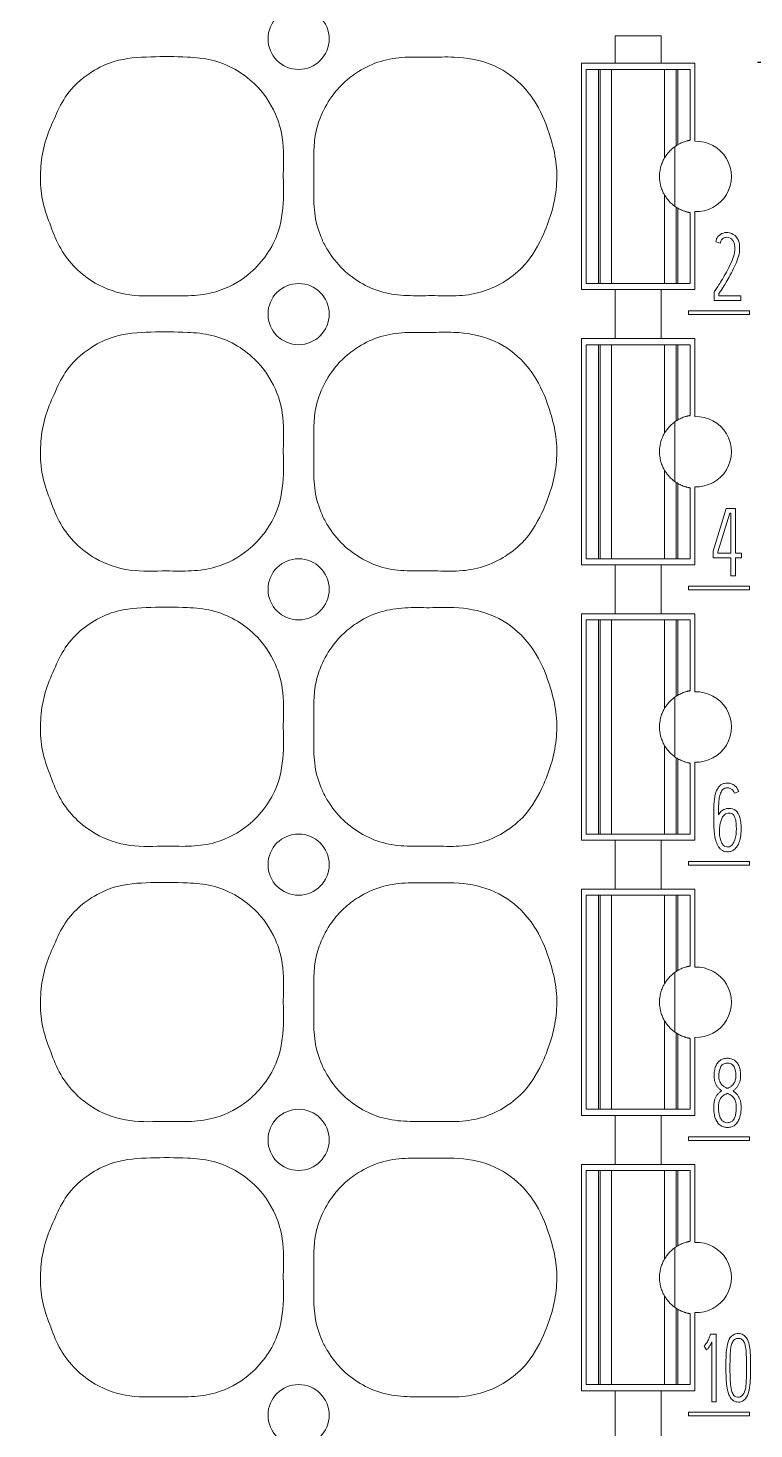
# Model space of a CAD drawing. Header units: millimetres. Extents: x 42356 to 50646, y 31507 to 39566.
# Drawn here: x 47656.1 to 47667.97, y 38394.67 to 38417.58 of the extents above; entities that cross this region are included whole.
import ezdxf

# ---------------------------------------------------------------- set-up
doc = ezdxf.new("R2010")
doc.units = ezdxf.units.MM
doc.set_wipeout_variables(frame=1)
doc.layers.add('000-PI-Oprema', color=30, linetype='Continuous', lineweight=5)
doc.layers.add('004-PI-DIN Šina', color=3, linetype='Continuous')

# ---------------------------------------------------------------- blocks, each defined once
blk = doc.blocks.new('*U116')
at = {"layer": '004-PI-DIN Šina'}
blk.add_lwpolyline([(650, -17.5), (650, 17.5), (0, 17.5), (0, -17.5)], close=True, dxfattribs=at)
blk = doc.blocks.new('PLC_CARD')
at = {"layer": '000-PI-Oprema'}
for p, q in [((12.675, -17.624), (12.675, -17.174)), ((12.675, -17.174), (13.425, -17.174)), ((13.425, -17.174), (13.425, -17.624)), ((12.125, -21.324), (12.125, -17.624)), ((12.125, -17.624), (12.675, -17.624)), ((12.675, -17.624), (13.425, -17.624)), ((13.425, -17.624), (13.975, -17.624)), ((13.975, -17.624), (13.975, -18.899)), ((12.2, -17.724), (12.4, -17.724)), ((12.2, -17.724), (12.2, -21.224)), ((12.4, -17.724), (12.428, -17.724)), ((12.4, -17.724), (12.4, -21.224)), ((12.428, -17.724), (12.616, -17.724)), ((12.428, -17.724), (12.428, -21.224)), ((12.616, -17.724), (12.616, -21.224)), ((13.484, -17.724), (13.672, -17.724)), ((13.484, -17.724), (13.484, -19.167)), ((13.672, -17.724), (13.7, -17.724)), ((13.672, -17.724), (13.672, -18.971)), ((13.9, -17.724), (13.7, -17.724)), ((13.7, -17.724), (13.7, -18.954)), ((13.9, -17.724), (13.9, -18.882)), ((13.9, -18.882), (13.9, -17.724)), ((13.901, -18.882), (13.901, -17.724)), ((13.651, -18.986), (13.651, -19.962)), ((13.484, -19.78), (13.484, -21.224)), ((13.672, -19.976), (13.672, -21.224)), ((13.7, -19.993), (13.7, -21.224)), ((13.9, -20.065), (13.9, -21.224)), ((13.9, -21.224), (13.9, -20.065)), ((13.901, -21.224), (13.901, -20.065)), ((13.975, -20.048), (13.975, -21.324)), ((14.395, -20.562), (14.319, -20.544)), ((12.2, -21.224), (12.4, -21.224)), ((12.4, -21.224), (12.428, -21.224)), ((12.428, -21.224), (12.616, -21.224)), ((13.484, -21.224), (13.672, -21.224)), ((13.672, -21.224), (13.7, -21.224)), ((13.9, -21.224), (13.7, -21.224)), ((12.675, -21.324), (12.125, -21.324)), ((12.675, -22.124), (12.675, -21.324)), ((13.425, -21.324), (12.675, -21.324)), ((13.975, -21.324), (13.425, -21.324)), ((13.425, -21.324), (13.425, -22.124)), ((14.291, -21.502), (14.291, -21.365)), ((14.728, -21.502), (14.291, -21.502)), ((14.369, -21.389), (14.369, -21.424)), ((14.369, -21.424), (14.728, -21.424)), ((14.728, -21.424), (14.728, -21.502)), ((14.871, -21.671), (13.872, -21.671)), ((13.872, -21.671), (13.872, -21.732)), ((13.872, -21.732), (14.871, -21.732)), ((14.871, -21.732), (14.871, -21.671)), ((12.125, -25.824), (12.125, -22.124)), ((12.125, -22.124), (12.675, -22.124)), ((12.675, -22.124), (13.425, -22.124)), ((13.425, -22.124), (13.975, -22.124)), ((13.975, -22.124), (13.975, -23.399)), ((12.2, -22.224), (12.4, -22.224)), ((12.2, -22.224), (12.2, -25.724)), ((12.4, -22.224), (12.428, -22.224)), ((12.4, -22.224), (12.4, -25.724)), ((12.428, -22.224), (12.616, -22.224)), ((12.428, -22.224), (12.428, -25.724)), ((12.616, -22.224), (12.616, -25.724)), ((13.484, -22.224), (13.672, -22.224)), ((13.484, -22.224), (13.484, -23.667)), ((13.672, -22.224), (13.7, -22.224)), ((13.672, -22.224), (13.672, -23.471)), ((13.9, -22.224), (13.7, -22.224)), ((13.7, -22.224), (13.7, -23.454)), ((13.9, -23.382), (13.9, -22.224)), ((13.9, -22.224), (13.9, -23.382)), ((13.901, -23.382), (13.901, -22.224)), ((13.651, -23.486), (13.651, -24.462)), ((13.484, -24.28), (13.484, -25.724)), ((13.672, -24.476), (13.672, -25.724)), ((13.7, -24.493), (13.7, -25.724)), ((13.9, -25.724), (13.9, -24.565)), ((13.9, -24.565), (13.9, -25.724)), ((13.901, -25.724), (13.901, -24.565)), ((13.975, -24.548), (13.975, -25.824)), ((14.492, -24.902), (14.278, -25.598)), ((14.642, -24.902), (14.492, -24.902)), ((14.642, -25.632), (14.642, -24.902)), ((14.355, -25.609), (14.55, -24.98)), ((14.55, -24.98), (14.564, -24.98)), ((14.564, -24.98), (14.564, -25.632)), ((14.278, -25.598), (14.278, -25.71)), ((14.355, -25.632), (14.355, -25.609)), ((14.564, -25.632), (14.355, -25.632)), ((14.742, -25.632), (14.642, -25.632)), ((14.742, -25.71), (14.742, -25.632)), ((12.675, -25.824), (12.125, -25.824)), ((12.2, -25.724), (12.4, -25.724)), ((12.4, -25.724), (12.428, -25.724)), ((12.428, -25.724), (12.616, -25.724)), ((12.675, -26.624), (12.675, -25.824)), ((13.425, -25.824), (12.675, -25.824)), ((13.975, -25.824), (13.425, -25.824)), ((13.425, -25.824), (13.425, -26.624)), ((13.484, -25.724), (13.672, -25.724)), ((13.672, -25.724), (13.7, -25.724)), ((13.9, -25.724), (13.7, -25.724)), ((14.278, -25.71), (14.564, -25.71)), ((14.564, -25.71), (14.564, -26.002)), ((14.642, -26.002), (14.642, -25.71)), ((14.642, -25.71), (14.742, -25.71)), ((14.564, -26.002), (14.642, -26.002)), ((13.873, -26.172), (13.873, -26.233)), ((14.871, -26.172), (13.873, -26.172)), ((13.873, -26.233), (14.871, -26.233)), ((14.871, -26.233), (14.871, -26.172)), ((12.125, -30.324), (12.125, -26.624)), ((12.125, -26.624), (12.675, -26.624)), ((12.2, -26.724), (12.4, -26.724)), ((12.2, -26.724), (12.2, -30.224)), ((12.4, -26.724), (12.428, -26.724)), ((12.4, -26.724), (12.4, -30.224)), ((12.428, -26.724), (12.616, -26.724)), ((12.428, -26.724), (12.428, -30.224)), ((12.616, -26.724), (12.616, -30.224)), ((12.675, -26.624), (13.425, -26.624)), ((13.425, -26.624), (13.975, -26.624)), ((13.484, -26.724), (13.672, -26.724)), ((13.484, -26.724), (13.484, -28.167)), ((13.672, -26.724), (13.672, -27.971)), ((13.672, -26.724), (13.7, -26.724)), ((13.9, -26.724), (13.7, -26.724)), ((13.7, -26.724), (13.7, -27.954)), ((13.9, -27.882), (13.9, -26.724)), ((13.9, -26.724), (13.9, -27.882)), ((13.901, -27.882), (13.901, -26.724)), ((13.975, -26.624), (13.975, -27.899)), ((13.651, -27.986), (13.651, -28.962)), ((13.484, -28.78), (13.484, -30.224)), ((13.672, -28.976), (13.672, -30.224)), ((13.7, -28.993), (13.7, -30.224)), ((13.9, -30.224), (13.9, -29.065)), ((13.9, -29.065), (13.9, -30.224)), ((13.901, -30.224), (13.901, -29.065)), ((13.975, -29.048), (13.975, -30.324)), ((14.626, -29.558), (14.697, -29.529)), ((12.2, -30.224), (12.4, -30.224)), ((12.4, -30.224), (12.428, -30.224)), ((12.428, -30.224), (12.616, -30.224)), ((13.484, -30.224), (13.672, -30.224)), ((13.672, -30.224), (13.7, -30.224)), ((13.9, -30.224), (13.7, -30.224)), ((12.675, -30.324), (12.125, -30.324)), ((12.675, -31.124), (12.675, -30.324)), ((13.425, -30.324), (12.675, -30.324)), ((13.975, -30.324), (13.425, -30.324)), ((13.425, -30.324), (13.425, -31.124)), ((13.874, -30.672), (13.874, -30.733)), ((14.872, -30.672), (13.874, -30.672)), ((14.872, -30.733), (14.872, -30.672)), ((13.874, -30.733), (14.872, -30.733)), ((12.125, -34.824), (12.125, -31.124)), ((12.125, -31.124), (12.675, -31.124)), ((12.675, -31.124), (13.425, -31.124)), ((13.425, -31.124), (13.975, -31.124)), ((13.975, -31.124), (13.975, -32.399)), ((12.2, -31.224), (12.4, -31.224)), ((12.2, -31.224), (12.2, -34.724)), ((12.4, -31.224), (12.4, -34.724)), ((12.4, -31.224), (12.428, -31.224)), ((12.428, -31.224), (12.616, -31.224)), ((12.428, -31.224), (12.428, -34.724)), ((12.616, -31.224), (12.616, -34.724)), ((13.484, -31.224), (13.672, -31.224)), ((13.484, -31.224), (13.484, -32.667)), ((13.672, -31.224), (13.7, -31.224)), ((13.672, -31.224), (13.672, -32.471)), ((13.9, -31.224), (13.7, -31.224)), ((13.7, -31.224), (13.7, -32.454)), ((13.9, -32.382), (13.9, -31.224)), ((13.9, -31.224), (13.9, -32.382)), ((13.901, -32.382), (13.901, -31.224)), ((13.651, -32.486), (13.651, -33.462)), ((13.484, -33.28), (13.484, -34.724)), ((13.672, -33.476), (13.672, -34.724)), ((13.7, -33.493), (13.7, -34.724)), ((13.9, -33.565), (13.9, -34.724)), ((13.9, -34.724), (13.9, -33.565)), ((13.901, -34.724), (13.901, -33.565)), ((13.975, -33.548), (13.975, -34.824)), ((12.2, -34.724), (12.4, -34.724)), ((12.4, -34.724), (12.428, -34.724)), ((12.428, -34.724), (12.616, -34.724)), ((13.484, -34.724), (13.672, -34.724)), ((13.672, -34.724), (13.7, -34.724)), ((13.9, -34.724), (13.7, -34.724)), ((12.675, -34.824), (12.125, -34.824)), ((12.675, -35.624), (12.675, -34.824)), ((13.425, -34.824), (12.675, -34.824)), ((13.975, -34.824), (13.425, -34.824)), ((13.425, -34.824), (13.425, -35.624)), ((13.874, -35.172), (13.874, -35.233)), ((14.873, -35.172), (13.874, -35.172)), ((13.874, -35.233), (14.873, -35.233)), ((14.873, -35.233), (14.873, -35.172)), ((12.125, -39.324), (12.125, -35.624)), ((12.125, -35.624), (12.675, -35.624)), ((12.2, -35.724), (12.4, -35.724)), ((12.2, -35.724), (12.2, -39.224)), ((12.4, -35.724), (12.428, -35.724)), ((12.4, -35.724), (12.4, -39.224)), ((12.428, -35.724), (12.616, -35.724)), ((12.428, -35.724), (12.428, -39.224)), ((12.616, -35.724), (12.616, -39.224)), ((12.675, -35.624), (13.425, -35.624)), ((13.425, -35.624), (13.975, -35.624)), ((13.484, -35.724), (13.672, -35.724)), ((13.484, -35.724), (13.484, -37.167)), ((13.672, -35.724), (13.672, -36.971)), ((13.672, -35.724), (13.7, -35.724)), ((13.9, -35.724), (13.7, -35.724)), ((13.7, -35.724), (13.7, -36.954)), ((13.9, -35.724), (13.9, -36.882)), ((13.9, -36.882), (13.9, -35.724)), ((13.901, -36.882), (13.901, -35.724)), ((13.975, -35.624), (13.975, -36.899)), ((13.651, -36.986), (13.651, -37.962)), ((13.484, -37.78), (13.484, -39.224)), ((13.672, -37.976), (13.672, -39.224)), ((13.7, -37.993), (13.7, -39.224)), ((13.9, -38.065), (13.9, -39.224)), ((13.9, -39.224), (13.9, -38.065)), ((13.901, -39.224), (13.901, -38.065)), ((13.975, -38.048), (13.975, -39.324)), ((14.235, -38.401), (14.324, -38.401)), ((14.324, -38.401), (14.324, -39.504)), ((14.169, -38.658), (14.131, -38.594)), ((14.258, -39.504), (14.258, -38.524)), ((12.675, -39.324), (12.125, -39.324)), ((12.2, -39.224), (12.4, -39.224)), ((12.4, -39.224), (12.428, -39.224)), ((12.428, -39.224), (12.616, -39.224)), ((12.675, -40.124), (12.675, -39.324)), ((13.425, -39.324), (12.675, -39.324)), ((13.975, -39.324), (13.425, -39.324)), ((13.425, -39.324), (13.425, -40.124)), ((13.484, -39.224), (13.672, -39.224)), ((13.672, -39.224), (13.7, -39.224)), ((13.9, -39.224), (13.7, -39.224)), ((14.324, -39.504), (14.258, -39.504)), ((13.875, -39.673), (13.875, -39.734)), ((14.873, -39.673), (13.875, -39.673)), ((13.875, -39.734), (14.873, -39.734)), ((14.873, -39.734), (14.873, -39.673))]:
    blk.add_line(p, q, dxfattribs=at)
for centre in [(7.5, -17.224), (7.5, -21.724), (7.5, -26.224), (7.5, -30.724), (7.5, -35.224), (7.5, -39.724)]:
    blk.add_circle(centre, 0.5, dxfattribs=at)
for centre, radius, start, end in [((14, -19.474), 0.6, 120, 123.1356), ((14, -19.474), 0.575, 267.5081, 92.4919), ((14, -19.474), 0.6, 236.8644, 240), ((14, -23.974), 0.6, 120, 123.1356), ((14, -23.974), 0.575, 267.5081, 92.4919), ((14, -23.974), 0.6, 236.8644, 240), ((14, -28.474), 0.575, 267.5081, 92.4919), ((14, -28.474), 0.6, 120, 123.1356), ((14, -28.474), 0.6, 236.8644, 240), ((14, -32.974), 0.6, 120, 123.1356), ((14, -32.974), 0.575, 267.5081, 92.4919), ((14, -32.974), 0.6, 236.8644, 240), ((14, -37.474), 0.6, 120, 123.1356), ((14, -37.474), 0.575, 267.5081, 92.4919), ((14, -37.474), 0.6, 236.8644, 240)]:
    blk.add_arc(centre, radius, start, end, dxfattribs=at)
for points, knots in [([(3.611, -20.654), (3.677, -20.77), (3.845, -20.984), (4.22, -21.273), (4.74, -21.449), (5.28, -21.415), (5.747, -21.434), (6.218, -21.366), (6.641, -21.14), (6.966, -20.797), (7.198, -20.381), (7.264, -19.908), (7.242, -19.375), (7.27, -18.903), (7.118, -18.381), (6.845, -17.987), (6.465, -17.706), (6.087, -17.551), (5.616, -17.513), (5.085, -17.512), (4.542, -17.545), (4.051, -17.78), (3.696, -18.105), (3.502, -18.536), (3.369, -18.843), (3.295, -19.172), (3.268, -19.505), (3.307, -19.911), (3.448, -20.287), (3.545, -20.538), (3.611, -20.654)], [0, 0, 0, 0, 0.03125, 0.0625, 0.109375, 0.15625, 0.1875, 0.21875, 0.265625, 0.296875, 0.328125, 0.375, 0.40625, 0.453125, 0.484375, 0.53125, 0.5625, 0.59375, 0.625, 0.671875, 0.71875, 0.75, 0.796875, 0.828125, 0.859375, 0.875, 0.90625, 0.9375, 0.96875, 1, 1, 1, 1]), ([(7.976, -20.679), (8.045, -20.794), (8.215, -21.005), (8.542, -21.245), (8.92, -21.397), (9.324, -21.43), (9.725, -21.417), (10.127, -21.437), (10.527, -21.368), (10.893, -21.193), (11.262, -20.891), (11.491, -20.473), (11.654, -20.034), (11.727, -19.636), (11.721, -19.231), (11.608, -18.774), (11.439, -18.334), (11.107, -17.902), (10.65, -17.598), (10.109, -17.509), (9.642, -17.529), (9.24, -17.514), (8.839, -17.573), (8.5, -17.731), (8.233, -17.936), (8.011, -18.189), (7.852, -18.486), (7.76, -18.812), (7.744, -19.147), (7.754, -19.515), (7.744, -19.85), (7.77, -20.185), (7.848, -20.444), (7.941, -20.622), (7.976, -20.679)], [0, 0, 0, 0, 0.03125, 0.0625, 0.09375, 0.125, 0.15625, 0.1875, 0.21875, 0.25, 0.28125, 0.328125, 0.359375, 0.390625, 0.421875, 0.453125, 0.5, 0.53125, 0.578125, 0.625, 0.65625, 0.6875, 0.71875, 0.75, 0.773438, 0.796875, 0.828125, 0.851562, 0.875, 0.90625, 0.9375, 0.953125, 0.984375, 1, 1, 1, 1]), ([(12.616, -17.724), (12.625, -17.724), (12.644, -17.724), (12.672, -17.724), (12.701, -17.724), (12.721, -17.724), (12.758, -17.724), (12.829, -17.724), (12.904, -17.724), (12.997, -17.724), (13.096, -17.724), (13.194, -17.724), (13.273, -17.724), (13.342, -17.724), (13.38, -17.724), (13.4, -17.724), (13.439, -17.724), (13.466, -17.724), (13.484, -17.724)], [0, 0, 0, 0, 0.06207, 0.11975, 0.187035, 0.2395, 0.284229, 0.328958, 0.391725, 0.453791, 0.535986, 0.613149, 0.671042, 0.715771, 0.7605, 0.819646, 0.88025, 1, 1, 1, 1]), ([(13.672, -18.971), (13.661, -18.978), (13.65, -18.986), (13.63, -19.001), (13.62, -19.01), (13.6, -19.026), (13.591, -19.034), (13.574, -19.051), (13.565, -19.06), (13.541, -19.086), (13.527, -19.104), (13.509, -19.129), (13.503, -19.138), (13.495, -19.149), (13.493, -19.153), (13.488, -19.16), (13.486, -19.164), (13.484, -19.167)], [0, 0, 0, 0, 0.125, 0.125, 0.25, 0.25, 0.375, 0.375, 0.5, 0.5, 0.75, 0.75, 0.875, 0.875, 0.9375, 0.9375, 1, 1, 1, 1]), ([(13.9, -18.882), (13.9, -18.882), (13.899, -18.882), (13.893, -18.883), (13.889, -18.884), (13.881, -18.886), (13.878, -18.886), (13.871, -18.888), (13.864, -18.889), (13.856, -18.891), (13.847, -18.893), (13.842, -18.895), (13.828, -18.899), (13.817, -18.902), (13.795, -18.909), (13.784, -18.914), (13.76, -18.924), (13.748, -18.929), (13.724, -18.941), (13.712, -18.947), (13.7, -18.954)], [0, 0, 0, 0, 0.125, 0.125, 0.25, 0.25, 0.3125, 0.3125, 0.375, 0.4375, 0.4375, 0.5, 0.5, 0.625, 0.625, 0.75, 0.75, 0.875, 0.875, 1, 1, 1, 1]), ([(13.484, -19.167), (13.474, -19.184), (13.464, -19.203), (13.45, -19.233), (13.446, -19.243), (13.437, -19.266), (13.433, -19.278), (13.425, -19.303), (13.421, -19.317), (13.416, -19.338), (13.414, -19.345), (13.411, -19.359), (13.409, -19.367), (13.406, -19.39), (13.404, -19.406), (13.401, -19.431), (13.401, -19.439), (13.4, -19.456), (13.4, -19.473), (13.4, -19.491), (13.401, -19.508), (13.401, -19.516), (13.404, -19.541), (13.406, -19.557), (13.409, -19.58), (13.411, -19.588), (13.414, -19.602), (13.416, -19.609), (13.421, -19.63), (13.424, -19.644), (13.432, -19.669), (13.437, -19.681), (13.446, -19.703), (13.45, -19.714), (13.464, -19.745), (13.474, -19.763), (13.484, -19.78)], [0, 0, 0, 0, 0.125, 0.125, 0.1875, 0.1875, 0.25, 0.25, 0.3125, 0.3125, 0.34375, 0.34375, 0.375, 0.375, 0.4375, 0.4375, 0.46875, 0.46875, 0.5, 0.53125, 0.53125, 0.5625, 0.5625, 0.625, 0.625, 0.65625, 0.65625, 0.6875, 0.6875, 0.75, 0.75, 0.8125, 0.8125, 0.875, 0.875, 1, 1, 1, 1]), ([(13.484, -19.78), (13.486, -19.783), (13.488, -19.787), (13.493, -19.794), (13.495, -19.798), (13.503, -19.81), (13.509, -19.818), (13.521, -19.835), (13.528, -19.844), (13.542, -19.861), (13.557, -19.878), (13.573, -19.896), (13.591, -19.913), (13.6, -19.921), (13.62, -19.938), (13.63, -19.946), (13.645, -19.957), (13.65, -19.961), (13.661, -19.969), (13.667, -19.972), (13.672, -19.976)], [0, 0, 0, 0, 0.0625, 0.0625, 0.125, 0.125, 0.25, 0.25, 0.375, 0.375, 0.5, 0.625, 0.625, 0.75, 0.75, 0.875, 0.875, 0.9375, 0.9375, 1, 1, 1, 1]), ([(13.7, -19.993), (13.712, -20), (13.724, -20.006), (13.742, -20.015), (13.748, -20.018), (13.76, -20.024), (13.766, -20.026), (13.784, -20.033), (13.795, -20.038), (13.812, -20.043), (13.817, -20.045), (13.828, -20.048), (13.833, -20.05), (13.847, -20.054), (13.856, -20.056), (13.868, -20.059), (13.871, -20.06), (13.878, -20.061), (13.881, -20.062), (13.889, -20.063), (13.893, -20.064), (13.899, -20.065), (13.9, -20.065), (13.9, -20.065)], [0, 0, 0, 0, 0.125, 0.125, 0.1875, 0.1875, 0.25, 0.25, 0.375, 0.375, 0.4375, 0.4375, 0.5, 0.5, 0.625, 0.625, 0.6875, 0.6875, 0.75, 0.75, 0.875, 0.875, 1, 1, 1, 1]), ([(14.291, -21.365), (14.304, -21.346), (14.336, -21.299), (14.387, -21.222), (14.448, -21.12), (14.518, -20.996), (14.586, -20.86), (14.631, -20.719), (14.636, -20.595), (14.588, -20.482), (14.484, -20.457), (14.412, -20.501), (14.397, -20.54), (14.395, -20.562)], [0, 0, 0, 0, 0.05807, 0.142634, 0.23079, 0.353245, 0.49959, 0.610982, 0.719336, 0.80771, 0.892977, 0.951087, 1, 1, 1, 1]), ([(14.319, -20.544), (14.324, -20.509), (14.349, -20.448), (14.44, -20.389), (14.556, -20.387), (14.671, -20.453), (14.713, -20.583), (14.71, -20.715), (14.675, -20.849), (14.61, -20.983), (14.543, -21.112), (14.474, -21.231), (14.417, -21.321), (14.381, -21.372), (14.369, -21.389)], [0, 0, 0, 0, 0.065877, 0.137994, 0.206813, 0.299001, 0.388258, 0.474278, 0.570456, 0.672063, 0.780243, 0.870811, 0.955957, 1, 1, 1, 1]), ([(12.616, -21.224), (12.625, -21.224), (12.644, -21.224), (12.672, -21.224), (12.701, -21.224), (12.721, -21.224), (12.758, -21.224), (12.829, -21.224), (12.904, -21.224), (12.997, -21.224), (13.096, -21.224), (13.194, -21.224), (13.273, -21.224), (13.342, -21.224), (13.38, -21.224), (13.4, -21.224), (13.439, -21.224), (13.466, -21.224), (13.484, -21.224)], [0, 0, 0, 0, 0.06207, 0.11975, 0.187035, 0.2395, 0.284229, 0.328958, 0.391725, 0.453791, 0.535986, 0.613149, 0.671042, 0.715771, 0.7605, 0.819646, 0.88025, 1, 1, 1, 1]), ([(3.611, -25.154), (3.677, -25.27), (3.845, -25.484), (4.22, -25.773), (4.74, -25.949), (5.28, -25.915), (5.747, -25.934), (6.218, -25.866), (6.641, -25.64), (6.966, -25.297), (7.198, -24.881), (7.264, -24.408), (7.242, -23.875), (7.27, -23.403), (7.118, -22.881), (6.845, -22.487), (6.465, -22.206), (6.087, -22.051), (5.616, -22.013), (5.085, -22.012), (4.542, -22.045), (4.051, -22.28), (3.696, -22.605), (3.502, -23.036), (3.369, -23.343), (3.295, -23.672), (3.268, -24.005), (3.307, -24.411), (3.448, -24.787), (3.545, -25.038), (3.611, -25.154)], [0, 0, 0, 0, 0.03125, 0.0625, 0.109375, 0.15625, 0.1875, 0.21875, 0.265625, 0.296875, 0.328125, 0.375, 0.40625, 0.453125, 0.484375, 0.53125, 0.5625, 0.59375, 0.625, 0.671875, 0.71875, 0.75, 0.796875, 0.828125, 0.859375, 0.875, 0.90625, 0.9375, 0.96875, 1, 1, 1, 1]), ([(7.976, -25.179), (8.045, -25.294), (8.215, -25.505), (8.542, -25.745), (8.92, -25.897), (9.324, -25.93), (9.725, -25.917), (10.127, -25.937), (10.527, -25.868), (10.893, -25.693), (11.262, -25.391), (11.491, -24.973), (11.654, -24.534), (11.727, -24.136), (11.721, -23.731), (11.608, -23.274), (11.439, -22.834), (11.107, -22.402), (10.65, -22.098), (10.109, -22.009), (9.642, -22.029), (9.24, -22.014), (8.839, -22.073), (8.5, -22.231), (8.233, -22.436), (8.011, -22.689), (7.852, -22.986), (7.76, -23.312), (7.744, -23.647), (7.754, -24.015), (7.744, -24.35), (7.77, -24.685), (7.848, -24.944), (7.941, -25.122), (7.976, -25.179)], [0, 0, 0, 0, 0.03125, 0.0625, 0.09375, 0.125, 0.15625, 0.1875, 0.21875, 0.25, 0.28125, 0.328125, 0.359375, 0.390625, 0.421875, 0.453125, 0.5, 0.53125, 0.578125, 0.625, 0.65625, 0.6875, 0.71875, 0.75, 0.773438, 0.796875, 0.828125, 0.851562, 0.875, 0.90625, 0.9375, 0.953125, 0.984375, 1, 1, 1, 1]), ([(12.616, -22.224), (12.625, -22.224), (12.644, -22.224), (12.672, -22.224), (12.701, -22.224), (12.721, -22.224), (12.758, -22.224), (12.829, -22.224), (12.904, -22.224), (12.997, -22.224), (13.096, -22.224), (13.194, -22.224), (13.273, -22.224), (13.342, -22.224), (13.38, -22.224), (13.4, -22.224), (13.439, -22.224), (13.466, -22.224), (13.484, -22.224)], [0, 0, 0, 0, 0.06207, 0.11975, 0.187035, 0.2395, 0.284229, 0.328958, 0.391725, 0.453791, 0.535986, 0.613149, 0.671042, 0.715771, 0.7605, 0.819646, 0.88025, 1, 1, 1, 1]), ([(13.672, -23.471), (13.661, -23.478), (13.65, -23.486), (13.63, -23.501), (13.62, -23.51), (13.6, -23.526), (13.591, -23.534), (13.574, -23.551), (13.565, -23.56), (13.541, -23.586), (13.527, -23.604), (13.509, -23.629), (13.503, -23.638), (13.495, -23.649), (13.493, -23.653), (13.488, -23.66), (13.486, -23.664), (13.484, -23.667)], [0, 0, 0, 0, 0.125, 0.125, 0.25, 0.25, 0.375, 0.375, 0.5, 0.5, 0.75, 0.75, 0.875, 0.875, 0.9375, 0.9375, 1, 1, 1, 1]), ([(13.9, -23.382), (13.9, -23.382), (13.899, -23.382), (13.893, -23.383), (13.889, -23.384), (13.881, -23.386), (13.878, -23.386), (13.871, -23.388), (13.864, -23.389), (13.856, -23.391), (13.847, -23.393), (13.842, -23.395), (13.828, -23.399), (13.817, -23.402), (13.795, -23.409), (13.784, -23.414), (13.76, -23.424), (13.748, -23.429), (13.724, -23.441), (13.712, -23.447), (13.7, -23.454)], [0, 0, 0, 0, 0.125, 0.125, 0.25, 0.25, 0.3125, 0.3125, 0.375, 0.4375, 0.4375, 0.5, 0.5, 0.625, 0.625, 0.75, 0.75, 0.875, 0.875, 1, 1, 1, 1]), ([(13.484, -23.667), (13.474, -23.684), (13.464, -23.703), (13.45, -23.733), (13.446, -23.743), (13.437, -23.766), (13.433, -23.778), (13.425, -23.803), (13.421, -23.817), (13.416, -23.838), (13.414, -23.845), (13.411, -23.859), (13.409, -23.867), (13.406, -23.89), (13.404, -23.906), (13.401, -23.931), (13.401, -23.939), (13.4, -23.956), (13.4, -23.973), (13.4, -23.991), (13.401, -24.008), (13.401, -24.016), (13.404, -24.041), (13.406, -24.057), (13.409, -24.08), (13.411, -24.088), (13.414, -24.102), (13.416, -24.109), (13.421, -24.13), (13.424, -24.144), (13.432, -24.169), (13.437, -24.181), (13.446, -24.203), (13.45, -24.214), (13.464, -24.245), (13.474, -24.263), (13.484, -24.28)], [0, 0, 0, 0, 0.125, 0.125, 0.1875, 0.1875, 0.25, 0.25, 0.3125, 0.3125, 0.34375, 0.34375, 0.375, 0.375, 0.4375, 0.4375, 0.46875, 0.46875, 0.5, 0.53125, 0.53125, 0.5625, 0.5625, 0.625, 0.625, 0.65625, 0.65625, 0.6875, 0.6875, 0.75, 0.75, 0.8125, 0.8125, 0.875, 0.875, 1, 1, 1, 1]), ([(13.484, -24.28), (13.486, -24.283), (13.488, -24.287), (13.493, -24.294), (13.495, -24.298), (13.503, -24.31), (13.509, -24.318), (13.521, -24.335), (13.528, -24.344), (13.542, -24.361), (13.557, -24.378), (13.573, -24.396), (13.591, -24.413), (13.6, -24.421), (13.62, -24.438), (13.63, -24.446), (13.645, -24.457), (13.65, -24.461), (13.661, -24.469), (13.667, -24.472), (13.672, -24.476)], [0, 0, 0, 0, 0.0625, 0.0625, 0.125, 0.125, 0.25, 0.25, 0.375, 0.375, 0.5, 0.625, 0.625, 0.75, 0.75, 0.875, 0.875, 0.9375, 0.9375, 1, 1, 1, 1]), ([(13.7, -24.493), (13.712, -24.5), (13.724, -24.506), (13.742, -24.515), (13.748, -24.518), (13.76, -24.524), (13.766, -24.526), (13.784, -24.533), (13.795, -24.538), (13.812, -24.543), (13.817, -24.545), (13.828, -24.548), (13.833, -24.55), (13.847, -24.554), (13.856, -24.556), (13.868, -24.559), (13.871, -24.56), (13.878, -24.561), (13.881, -24.562), (13.889, -24.563), (13.893, -24.564), (13.899, -24.565), (13.9, -24.565), (13.9, -24.565)], [0, 0, 0, 0, 0.125, 0.125, 0.1875, 0.1875, 0.25, 0.25, 0.375, 0.375, 0.4375, 0.4375, 0.5, 0.5, 0.625, 0.625, 0.6875, 0.6875, 0.75, 0.75, 0.875, 0.875, 1, 1, 1, 1]), ([(12.616, -25.724), (12.625, -25.724), (12.644, -25.724), (12.672, -25.724), (12.701, -25.724), (12.721, -25.724), (12.758, -25.724), (12.829, -25.724), (12.904, -25.724), (12.997, -25.724), (13.096, -25.724), (13.194, -25.724), (13.273, -25.724), (13.342, -25.724), (13.38, -25.724), (13.4, -25.724), (13.439, -25.724), (13.466, -25.724), (13.484, -25.724)], [0, 0, 0, 0, 0.06207, 0.11975, 0.187035, 0.2395, 0.284229, 0.328958, 0.391725, 0.453791, 0.535986, 0.613149, 0.671042, 0.715771, 0.7605, 0.819646, 0.88025, 1, 1, 1, 1]), ([(3.611, -29.654), (3.677, -29.77), (3.845, -29.984), (4.22, -30.273), (4.74, -30.449), (5.28, -30.415), (5.747, -30.434), (6.218, -30.366), (6.641, -30.14), (6.966, -29.797), (7.198, -29.381), (7.264, -28.908), (7.242, -28.375), (7.27, -27.903), (7.118, -27.381), (6.845, -26.987), (6.465, -26.706), (6.087, -26.551), (5.616, -26.513), (5.085, -26.512), (4.542, -26.545), (4.051, -26.78), (3.696, -27.105), (3.502, -27.536), (3.369, -27.843), (3.295, -28.172), (3.268, -28.505), (3.307, -28.911), (3.448, -29.287), (3.545, -29.538), (3.611, -29.654)], [0, 0, 0, 0, 0.03125, 0.0625, 0.109375, 0.15625, 0.1875, 0.21875, 0.265625, 0.296875, 0.328125, 0.375, 0.40625, 0.453125, 0.484375, 0.53125, 0.5625, 0.59375, 0.625, 0.671875, 0.71875, 0.75, 0.796875, 0.828125, 0.859375, 0.875, 0.90625, 0.9375, 0.96875, 1, 1, 1, 1]), ([(7.976, -29.679), (8.045, -29.794), (8.215, -30.005), (8.542, -30.245), (8.92, -30.397), (9.324, -30.43), (9.725, -30.417), (10.127, -30.437), (10.527, -30.368), (10.893, -30.193), (11.262, -29.891), (11.491, -29.473), (11.654, -29.034), (11.727, -28.636), (11.721, -28.231), (11.608, -27.774), (11.439, -27.334), (11.107, -26.902), (10.65, -26.598), (10.109, -26.509), (9.642, -26.529), (9.24, -26.514), (8.839, -26.573), (8.5, -26.731), (8.233, -26.936), (8.011, -27.189), (7.852, -27.486), (7.76, -27.812), (7.744, -28.147), (7.754, -28.515), (7.744, -28.85), (7.77, -29.185), (7.848, -29.444), (7.941, -29.622), (7.976, -29.679)], [0, 0, 0, 0, 0.03125, 0.0625, 0.09375, 0.125, 0.15625, 0.1875, 0.21875, 0.25, 0.28125, 0.328125, 0.359375, 0.390625, 0.421875, 0.453125, 0.5, 0.53125, 0.578125, 0.625, 0.65625, 0.6875, 0.71875, 0.75, 0.773438, 0.796875, 0.828125, 0.851562, 0.875, 0.90625, 0.9375, 0.953125, 0.984375, 1, 1, 1, 1]), ([(12.616, -26.724), (12.625, -26.724), (12.644, -26.724), (12.672, -26.724), (12.701, -26.724), (12.721, -26.724), (12.758, -26.724), (12.829, -26.724), (12.904, -26.724), (12.997, -26.724), (13.096, -26.724), (13.194, -26.724), (13.273, -26.724), (13.342, -26.724), (13.38, -26.724), (13.4, -26.724), (13.439, -26.724), (13.466, -26.724), (13.484, -26.724)], [0, 0, 0, 0, 0.06207, 0.11975, 0.187035, 0.2395, 0.284229, 0.328958, 0.391725, 0.453791, 0.535986, 0.613149, 0.671042, 0.715771, 0.7605, 0.819646, 0.88025, 1, 1, 1, 1]), ([(13.9, -27.882), (13.9, -27.882), (13.899, -27.882), (13.893, -27.883), (13.889, -27.884), (13.881, -27.886), (13.878, -27.886), (13.871, -27.888), (13.864, -27.889), (13.856, -27.891), (13.847, -27.893), (13.842, -27.895), (13.828, -27.899), (13.817, -27.902), (13.795, -27.909), (13.784, -27.914), (13.76, -27.924), (13.748, -27.929), (13.724, -27.941), (13.712, -27.947), (13.7, -27.954)], [0, 0, 0, 0, 0.125, 0.125, 0.25, 0.25, 0.3125, 0.3125, 0.375, 0.4375, 0.4375, 0.5, 0.5, 0.625, 0.625, 0.75, 0.75, 0.875, 0.875, 1, 1, 1, 1]), ([(13.484, -28.167), (13.474, -28.184), (13.464, -28.203), (13.45, -28.233), (13.446, -28.243), (13.437, -28.266), (13.433, -28.278), (13.425, -28.303), (13.421, -28.317), (13.416, -28.338), (13.414, -28.345), (13.411, -28.359), (13.409, -28.367), (13.406, -28.39), (13.404, -28.406), (13.401, -28.431), (13.401, -28.439), (13.4, -28.456), (13.4, -28.473), (13.4, -28.491), (13.401, -28.508), (13.401, -28.516), (13.404, -28.541), (13.406, -28.557), (13.409, -28.58), (13.411, -28.588), (13.414, -28.602), (13.416, -28.609), (13.421, -28.63), (13.424, -28.644), (13.432, -28.669), (13.437, -28.681), (13.446, -28.703), (13.45, -28.714), (13.464, -28.745), (13.474, -28.763), (13.484, -28.78)], [0, 0, 0, 0, 0.125, 0.125, 0.1875, 0.1875, 0.25, 0.25, 0.3125, 0.3125, 0.34375, 0.34375, 0.375, 0.375, 0.4375, 0.4375, 0.46875, 0.46875, 0.5, 0.53125, 0.53125, 0.5625, 0.5625, 0.625, 0.625, 0.65625, 0.65625, 0.6875, 0.6875, 0.75, 0.75, 0.8125, 0.8125, 0.875, 0.875, 1, 1, 1, 1]), ([(13.672, -27.971), (13.661, -27.978), (13.65, -27.986), (13.63, -28.001), (13.62, -28.01), (13.6, -28.026), (13.591, -28.034), (13.574, -28.051), (13.565, -28.06), (13.541, -28.086), (13.527, -28.104), (13.509, -28.129), (13.503, -28.138), (13.495, -28.149), (13.493, -28.153), (13.488, -28.16), (13.486, -28.164), (13.484, -28.167)], [0, 0, 0, 0, 0.125, 0.125, 0.25, 0.25, 0.375, 0.375, 0.5, 0.5, 0.75, 0.75, 0.875, 0.875, 0.9375, 0.9375, 1, 1, 1, 1]), ([(13.484, -28.78), (13.486, -28.783), (13.488, -28.787), (13.493, -28.794), (13.495, -28.798), (13.503, -28.81), (13.509, -28.818), (13.521, -28.835), (13.528, -28.844), (13.542, -28.861), (13.557, -28.878), (13.573, -28.896), (13.591, -28.913), (13.6, -28.921), (13.62, -28.938), (13.63, -28.946), (13.645, -28.957), (13.65, -28.961), (13.661, -28.969), (13.667, -28.972), (13.672, -28.976)], [0, 0, 0, 0, 0.0625, 0.0625, 0.125, 0.125, 0.25, 0.25, 0.375, 0.375, 0.5, 0.625, 0.625, 0.75, 0.75, 0.875, 0.875, 0.9375, 0.9375, 1, 1, 1, 1]), ([(13.7, -28.993), (13.712, -29), (13.724, -29.006), (13.742, -29.015), (13.748, -29.018), (13.76, -29.024), (13.766, -29.026), (13.784, -29.033), (13.795, -29.038), (13.812, -29.043), (13.817, -29.045), (13.828, -29.048), (13.833, -29.05), (13.847, -29.054), (13.856, -29.056), (13.868, -29.059), (13.871, -29.06), (13.878, -29.061), (13.881, -29.062), (13.889, -29.063), (13.893, -29.064), (13.899, -29.065), (13.9, -29.065), (13.9, -29.065)], [0, 0, 0, 0, 0.125, 0.125, 0.1875, 0.1875, 0.25, 0.25, 0.375, 0.375, 0.4375, 0.4375, 0.5, 0.5, 0.625, 0.625, 0.6875, 0.6875, 0.75, 0.75, 0.875, 0.875, 1, 1, 1, 1]), ([(14.697, -29.529), (14.692, -29.515), (14.679, -29.488), (14.654, -29.454), (14.623, -29.426), (14.588, -29.405), (14.549, -29.393), (14.505, -29.388), (14.458, -29.394), (14.411, -29.413), (14.379, -29.441), (14.356, -29.47), (14.34, -29.498), (14.326, -29.529), (14.315, -29.564), (14.306, -29.603), (14.299, -29.644), (14.294, -29.688), (14.29, -29.736), (14.288, -29.786), (14.287, -29.839), (14.286, -29.895), (14.286, -29.956), (14.286, -30.022), (14.289, -30.092), (14.292, -30.159), (14.298, -30.224), (14.308, -30.284), (14.322, -30.339), (14.34, -30.388), (14.363, -30.431), (14.392, -30.467), (14.427, -30.495), (14.471, -30.511), (14.51, -30.515), (14.542, -30.513), (14.565, -30.507), (14.589, -30.498), (14.614, -30.484), (14.637, -30.463), (14.66, -30.438), (14.681, -30.405), (14.698, -30.366), (14.714, -30.321), (14.726, -30.267), (14.733, -30.204), (14.735, -30.097), (14.728, -29.969), (14.661, -29.83), (14.551, -29.798), (14.466, -29.812), (14.405, -29.85), (14.375, -29.889), (14.364, -29.911)], [0, 0, 0, 0, 0.016574, 0.032126, 0.047215, 0.061971, 0.076584, 0.091749, 0.110746, 0.128396, 0.146237, 0.157298, 0.169017, 0.181617, 0.195138, 0.209538, 0.224885, 0.241276, 0.258789, 0.277446, 0.297086, 0.317531, 0.338784, 0.364705, 0.390203, 0.415291, 0.439305, 0.46165, 0.482449, 0.501649, 0.519365, 0.536053, 0.552117, 0.568604, 0.586788, 0.594876, 0.603616, 0.61318, 0.623523, 0.634782, 0.647264, 0.661194, 0.676855, 0.694478, 0.71456, 0.737672, 0.764011, 0.832016, 0.879243, 0.921889, 0.947712, 0.972529, 1, 1, 1, 1]), ([(14.364, -29.911), (14.364, -29.89), (14.364, -29.85), (14.365, -29.791), (14.367, -29.735), (14.371, -29.683), (14.377, -29.636), (14.385, -29.595), (14.397, -29.558), (14.412, -29.527), (14.429, -29.501), (14.451, -29.481), (14.478, -29.47), (14.515, -29.466), (14.559, -29.474), (14.601, -29.507), (14.62, -29.54), (14.626, -29.558)], [0, 0, 0, 0, 0.093552, 0.182299, 0.266263, 0.344156, 0.414867, 0.478725, 0.535927, 0.587024, 0.633196, 0.675849, 0.718151, 0.763935, 0.839811, 0.91369, 1, 1, 1, 1]), ([(14.543, -29.882), (14.528, -29.881), (14.5, -29.885), (14.455, -29.91), (14.422, -29.958), (14.396, -30.024), (14.383, -30.102), (14.38, -30.187), (14.379, -30.258), (14.397, -30.32), (14.415, -30.374), (14.452, -30.42), (14.5, -30.439), (14.559, -30.433), (14.602, -30.389), (14.631, -30.325), (14.65, -30.256), (14.657, -30.17), (14.656, -30.085), (14.65, -30.014), (14.633, -29.954), (14.609, -29.896), (14.564, -29.883), (14.543, -29.882)], [0, 0, 0, 0, 0.03125, 0.0625, 0.109375, 0.15625, 0.21875, 0.28125, 0.34375, 0.375, 0.421875, 0.46875, 0.5, 0.53125, 0.59375, 0.625, 0.6875, 0.75, 0.8125, 0.875, 0.90625, 0.953125, 1, 1, 1, 1]), ([(12.616, -30.224), (12.625, -30.224), (12.644, -30.224), (12.672, -30.224), (12.701, -30.224), (12.721, -30.224), (12.758, -30.224), (12.829, -30.224), (12.904, -30.224), (12.997, -30.224), (13.096, -30.224), (13.194, -30.224), (13.273, -30.224), (13.342, -30.224), (13.38, -30.224), (13.4, -30.224), (13.439, -30.224), (13.466, -30.224), (13.484, -30.224)], [0, 0, 0, 0, 0.06207, 0.11975, 0.187035, 0.2395, 0.284229, 0.328958, 0.391725, 0.453791, 0.535986, 0.613149, 0.671042, 0.715771, 0.7605, 0.819646, 0.88025, 1, 1, 1, 1]), ([(3.611, -34.154), (3.677, -34.27), (3.845, -34.484), (4.22, -34.773), (4.74, -34.949), (5.28, -34.915), (5.747, -34.934), (6.218, -34.866), (6.641, -34.64), (6.966, -34.297), (7.198, -33.881), (7.264, -33.408), (7.242, -32.875), (7.27, -32.403), (7.118, -31.881), (6.845, -31.487), (6.465, -31.206), (6.087, -31.051), (5.616, -31.013), (5.085, -31.012), (4.542, -31.045), (4.051, -31.28), (3.696, -31.605), (3.502, -32.036), (3.369, -32.343), (3.295, -32.672), (3.268, -33.005), (3.307, -33.411), (3.448, -33.787), (3.545, -34.038), (3.611, -34.154)], [0, 0, 0, 0, 0.03125, 0.0625, 0.109375, 0.15625, 0.1875, 0.21875, 0.265625, 0.296875, 0.328125, 0.375, 0.40625, 0.453125, 0.484375, 0.53125, 0.5625, 0.59375, 0.625, 0.671875, 0.71875, 0.75, 0.796875, 0.828125, 0.859375, 0.875, 0.90625, 0.9375, 0.96875, 1, 1, 1, 1]), ([(7.976, -34.179), (8.045, -34.294), (8.215, -34.505), (8.542, -34.745), (8.92, -34.897), (9.324, -34.93), (9.725, -34.917), (10.127, -34.937), (10.527, -34.868), (10.893, -34.693), (11.262, -34.391), (11.491, -33.973), (11.654, -33.534), (11.727, -33.136), (11.721, -32.731), (11.608, -32.274), (11.439, -31.834), (11.107, -31.402), (10.65, -31.098), (10.109, -31.009), (9.642, -31.029), (9.24, -31.014), (8.839, -31.073), (8.5, -31.231), (8.233, -31.436), (8.011, -31.689), (7.852, -31.986), (7.76, -32.312), (7.744, -32.647), (7.754, -33.015), (7.744, -33.35), (7.77, -33.685), (7.848, -33.944), (7.941, -34.122), (7.976, -34.179)], [0, 0, 0, 0, 0.03125, 0.0625, 0.09375, 0.125, 0.15625, 0.1875, 0.21875, 0.25, 0.28125, 0.328125, 0.359375, 0.390625, 0.421875, 0.453125, 0.5, 0.53125, 0.578125, 0.625, 0.65625, 0.6875, 0.71875, 0.75, 0.773438, 0.796875, 0.828125, 0.851562, 0.875, 0.90625, 0.9375, 0.953125, 0.984375, 1, 1, 1, 1]), ([(12.616, -31.224), (12.625, -31.224), (12.644, -31.224), (12.672, -31.224), (12.701, -31.224), (12.721, -31.224), (12.758, -31.224), (12.829, -31.224), (12.904, -31.224), (12.997, -31.224), (13.096, -31.224), (13.194, -31.224), (13.273, -31.224), (13.342, -31.224), (13.38, -31.224), (13.4, -31.224), (13.439, -31.224), (13.466, -31.224), (13.484, -31.224)], [0, 0, 0, 0, 0.06207, 0.11975, 0.187035, 0.2395, 0.284229, 0.328958, 0.391725, 0.453791, 0.535986, 0.613149, 0.671042, 0.715771, 0.7605, 0.819646, 0.88025, 1, 1, 1, 1]), ([(13.672, -32.471), (13.661, -32.478), (13.65, -32.486), (13.63, -32.501), (13.62, -32.51), (13.6, -32.526), (13.591, -32.534), (13.574, -32.551), (13.565, -32.56), (13.541, -32.586), (13.527, -32.604), (13.509, -32.629), (13.503, -32.638), (13.495, -32.649), (13.493, -32.653), (13.488, -32.66), (13.486, -32.664), (13.484, -32.667)], [0, 0, 0, 0, 0.125, 0.125, 0.25, 0.25, 0.375, 0.375, 0.5, 0.5, 0.75, 0.75, 0.875, 0.875, 0.9375, 0.9375, 1, 1, 1, 1]), ([(13.9, -32.382), (13.9, -32.382), (13.899, -32.382), (13.893, -32.383), (13.889, -32.384), (13.881, -32.386), (13.878, -32.386), (13.871, -32.388), (13.864, -32.389), (13.856, -32.391), (13.847, -32.393), (13.842, -32.395), (13.828, -32.399), (13.817, -32.402), (13.795, -32.409), (13.784, -32.414), (13.76, -32.424), (13.748, -32.429), (13.724, -32.441), (13.712, -32.447), (13.7, -32.454)], [0, 0, 0, 0, 0.125, 0.125, 0.25, 0.25, 0.3125, 0.3125, 0.375, 0.4375, 0.4375, 0.5, 0.5, 0.625, 0.625, 0.75, 0.75, 0.875, 0.875, 1, 1, 1, 1]), ([(13.484, -32.667), (13.474, -32.684), (13.464, -32.703), (13.45, -32.733), (13.446, -32.743), (13.437, -32.766), (13.433, -32.778), (13.425, -32.803), (13.421, -32.817), (13.416, -32.838), (13.414, -32.845), (13.411, -32.859), (13.409, -32.867), (13.406, -32.89), (13.404, -32.906), (13.401, -32.931), (13.401, -32.939), (13.4, -32.956), (13.4, -32.973), (13.4, -32.991), (13.401, -33.008), (13.401, -33.016), (13.404, -33.041), (13.406, -33.057), (13.409, -33.08), (13.411, -33.088), (13.414, -33.102), (13.416, -33.109), (13.421, -33.13), (13.424, -33.144), (13.432, -33.169), (13.437, -33.181), (13.446, -33.203), (13.45, -33.214), (13.464, -33.245), (13.474, -33.263), (13.484, -33.28)], [0, 0, 0, 0, 0.125, 0.125, 0.1875, 0.1875, 0.25, 0.25, 0.3125, 0.3125, 0.34375, 0.34375, 0.375, 0.375, 0.4375, 0.4375, 0.46875, 0.46875, 0.5, 0.53125, 0.53125, 0.5625, 0.5625, 0.625, 0.625, 0.65625, 0.65625, 0.6875, 0.6875, 0.75, 0.75, 0.8125, 0.8125, 0.875, 0.875, 1, 1, 1, 1]), ([(13.484, -33.28), (13.486, -33.283), (13.488, -33.287), (13.493, -33.294), (13.495, -33.298), (13.503, -33.31), (13.509, -33.318), (13.521, -33.335), (13.528, -33.344), (13.542, -33.361), (13.557, -33.378), (13.573, -33.396), (13.591, -33.413), (13.6, -33.421), (13.62, -33.438), (13.63, -33.446), (13.645, -33.457), (13.65, -33.461), (13.661, -33.469), (13.667, -33.472), (13.672, -33.476)], [0, 0, 0, 0, 0.0625, 0.0625, 0.125, 0.125, 0.25, 0.25, 0.375, 0.375, 0.5, 0.625, 0.625, 0.75, 0.75, 0.875, 0.875, 0.9375, 0.9375, 1, 1, 1, 1]), ([(13.7, -33.493), (13.712, -33.5), (13.724, -33.506), (13.742, -33.515), (13.748, -33.518), (13.76, -33.524), (13.766, -33.526), (13.784, -33.533), (13.795, -33.538), (13.812, -33.543), (13.817, -33.545), (13.828, -33.548), (13.833, -33.55), (13.847, -33.554), (13.856, -33.556), (13.868, -33.559), (13.871, -33.56), (13.878, -33.561), (13.881, -33.562), (13.889, -33.563), (13.893, -33.564), (13.899, -33.565), (13.9, -33.565), (13.9, -33.565)], [0, 0, 0, 0, 0.125, 0.125, 0.1875, 0.1875, 0.25, 0.25, 0.375, 0.375, 0.4375, 0.4375, 0.5, 0.5, 0.625, 0.625, 0.6875, 0.6875, 0.75, 0.75, 0.875, 0.875, 1, 1, 1, 1]), ([(14.6, -34.423), (14.613, -34.415), (14.637, -34.395), (14.668, -34.36), (14.693, -34.321), (14.712, -34.277), (14.723, -34.231), (14.727, -34.169), (14.722, -34.098), (14.705, -34.023), (14.674, -33.964), (14.629, -33.92), (14.572, -33.894), (14.509, -33.888), (14.446, -33.895), (14.389, -33.922), (14.345, -33.967), (14.314, -34.027), (14.296, -34.1), (14.291, -34.171), (14.295, -34.233), (14.306, -34.28), (14.324, -34.323), (14.349, -34.361), (14.38, -34.395), (14.405, -34.413), (14.418, -34.422)], [0, 0, 0, 0, 0.033298, 0.066382, 0.10014, 0.13422, 0.168339, 0.203427, 0.267507, 0.32175, 0.368602, 0.411264, 0.4538, 0.500761, 0.547208, 0.589891, 0.633538, 0.68118, 0.734759, 0.796651, 0.833379, 0.86799, 0.901445, 0.93423, 0.96676, 1, 1, 1, 1]), ([(14.497, -34.376), (14.503, -34.378), (14.514, -34.383), (14.533, -34.373), (14.553, -34.363), (14.576, -34.346), (14.598, -34.324), (14.621, -34.291), (14.643, -34.244), (14.651, -34.169), (14.643, -34.09), (14.618, -34.011), (14.558, -33.968), (14.488, -33.964), (14.421, -33.99), (14.386, -34.055), (14.372, -34.121), (14.369, -34.184), (14.374, -34.241), (14.39, -34.284), (14.413, -34.317), (14.434, -34.337), (14.455, -34.352), (14.475, -34.364), (14.489, -34.372), (14.497, -34.376)], [0, 0, 0, 0, 0.015625, 0.03125, 0.054688, 0.078125, 0.109375, 0.140625, 0.1875, 0.25, 0.34375, 0.40625, 0.46875, 0.53125, 0.59375, 0.65625, 0.71875, 0.78125, 0.828125, 0.875, 0.90625, 0.9375, 0.953125, 0.976562, 1, 1, 1, 1]), ([(14.418, -34.422), (14.412, -34.425), (14.4, -34.433), (14.384, -34.445), (14.368, -34.459), (14.353, -34.475), (14.339, -34.493), (14.326, -34.513), (14.314, -34.535), (14.305, -34.56), (14.297, -34.587), (14.291, -34.617), (14.287, -34.65), (14.286, -34.707), (14.29, -34.781), (14.308, -34.867), (14.341, -34.935), (14.386, -34.985), (14.444, -35.015), (14.51, -35.023), (14.576, -35.015), (14.635, -34.986), (14.68, -34.935), (14.712, -34.867), (14.73, -34.782), (14.735, -34.7), (14.731, -34.629), (14.72, -34.576), (14.7, -34.528), (14.674, -34.487), (14.641, -34.451), (14.614, -34.432), (14.6, -34.423)], [0, 0, 0, 0, 0.013265, 0.026828, 0.040763, 0.055101, 0.069934, 0.085402, 0.101697, 0.119055, 0.137633, 0.157675, 0.179462, 0.203135, 0.269478, 0.325617, 0.37373, 0.416288, 0.456681, 0.499733, 0.544317, 0.585227, 0.627431, 0.675149, 0.731375, 0.79821, 0.836393, 0.871527, 0.904532, 0.936332, 0.967808, 1, 1, 1, 1]), ([(14.515, -34.466), (14.512, -34.466), (14.502, -34.466), (14.488, -34.475), (14.467, -34.482), (14.442, -34.498), (14.41, -34.525), (14.383, -34.57), (14.368, -34.619), (14.364, -34.671), (14.364, -34.722), (14.369, -34.78), (14.382, -34.836), (14.405, -34.89), (14.442, -34.928), (14.486, -34.943), (14.531, -34.944), (14.582, -34.929), (14.622, -34.883), (14.643, -34.822), (14.652, -34.765), (14.656, -34.701), (14.656, -34.643), (14.642, -34.586), (14.622, -34.546), (14.596, -34.516), (14.571, -34.497), (14.549, -34.482), (14.532, -34.475), (14.521, -34.467), (14.515, -34.466)], [0, 0, 0, 0, 0.007812, 0.023438, 0.039062, 0.0625, 0.09375, 0.140625, 0.1875, 0.21875, 0.265625, 0.3125, 0.359375, 0.40625, 0.453125, 0.484375, 0.515625, 0.5625, 0.609375, 0.65625, 0.71875, 0.75, 0.8125, 0.859375, 0.890625, 0.921875, 0.953125, 0.96875, 0.984375, 1, 1, 1, 1]), ([(12.616, -34.724), (12.625, -34.724), (12.644, -34.724), (12.672, -34.724), (12.701, -34.724), (12.721, -34.724), (12.758, -34.724), (12.829, -34.724), (12.904, -34.724), (12.997, -34.724), (13.096, -34.724), (13.194, -34.724), (13.273, -34.724), (13.342, -34.724), (13.38, -34.724), (13.4, -34.724), (13.439, -34.724), (13.466, -34.724), (13.484, -34.724)], [0, 0, 0, 0, 0.06207, 0.11975, 0.187035, 0.2395, 0.284229, 0.328958, 0.391725, 0.453791, 0.535986, 0.613149, 0.671042, 0.715771, 0.7605, 0.819646, 0.88025, 1, 1, 1, 1]), ([(3.611, -38.654), (3.677, -38.77), (3.845, -38.984), (4.22, -39.273), (4.74, -39.449), (5.28, -39.415), (5.747, -39.434), (6.218, -39.366), (6.641, -39.14), (6.966, -38.797), (7.198, -38.381), (7.264, -37.908), (7.242, -37.375), (7.27, -36.903), (7.118, -36.381), (6.845, -35.987), (6.465, -35.706), (6.087, -35.551), (5.616, -35.513), (5.085, -35.512), (4.542, -35.545), (4.051, -35.78), (3.696, -36.105), (3.502, -36.536), (3.369, -36.843), (3.295, -37.172), (3.268, -37.505), (3.307, -37.911), (3.448, -38.287), (3.545, -38.538), (3.611, -38.654)], [0, 0, 0, 0, 0.03125, 0.0625, 0.109375, 0.15625, 0.1875, 0.21875, 0.265625, 0.296875, 0.328125, 0.375, 0.40625, 0.453125, 0.484375, 0.53125, 0.5625, 0.59375, 0.625, 0.671875, 0.71875, 0.75, 0.796875, 0.828125, 0.859375, 0.875, 0.90625, 0.9375, 0.96875, 1, 1, 1, 1]), ([(7.976, -38.679), (8.045, -38.794), (8.215, -39.005), (8.542, -39.245), (8.92, -39.397), (9.324, -39.43), (9.725, -39.417), (10.127, -39.437), (10.527, -39.368), (10.893, -39.193), (11.262, -38.891), (11.491, -38.473), (11.654, -38.034), (11.727, -37.636), (11.721, -37.231), (11.608, -36.774), (11.439, -36.334), (11.107, -35.902), (10.65, -35.598), (10.109, -35.509), (9.642, -35.529), (9.24, -35.514), (8.839, -35.573), (8.5, -35.731), (8.233, -35.936), (8.011, -36.189), (7.852, -36.486), (7.76, -36.812), (7.744, -37.147), (7.754, -37.515), (7.744, -37.85), (7.77, -38.185), (7.848, -38.444), (7.941, -38.622), (7.976, -38.679)], [0, 0, 0, 0, 0.03125, 0.0625, 0.09375, 0.125, 0.15625, 0.1875, 0.21875, 0.25, 0.28125, 0.328125, 0.359375, 0.390625, 0.421875, 0.453125, 0.5, 0.53125, 0.578125, 0.625, 0.65625, 0.6875, 0.71875, 0.75, 0.773438, 0.796875, 0.828125, 0.851562, 0.875, 0.90625, 0.9375, 0.953125, 0.984375, 1, 1, 1, 1]), ([(12.616, -35.724), (12.625, -35.724), (12.644, -35.724), (12.672, -35.724), (12.701, -35.724), (12.721, -35.724), (12.758, -35.724), (12.829, -35.724), (12.904, -35.724), (12.997, -35.724), (13.096, -35.724), (13.194, -35.724), (13.273, -35.724), (13.342, -35.724), (13.38, -35.724), (13.4, -35.724), (13.439, -35.724), (13.466, -35.724), (13.484, -35.724)], [0, 0, 0, 0, 0.06207, 0.11975, 0.187035, 0.2395, 0.284229, 0.328958, 0.391725, 0.453791, 0.535986, 0.613149, 0.671042, 0.715771, 0.7605, 0.819646, 0.88025, 1, 1, 1, 1]), ([(13.672, -36.971), (13.661, -36.978), (13.65, -36.986), (13.63, -37.001), (13.62, -37.01), (13.6, -37.026), (13.591, -37.034), (13.574, -37.051), (13.565, -37.06), (13.541, -37.086), (13.527, -37.104), (13.509, -37.129), (13.503, -37.138), (13.495, -37.149), (13.493, -37.153), (13.488, -37.16), (13.486, -37.164), (13.484, -37.167)], [0, 0, 0, 0, 0.125, 0.125, 0.25, 0.25, 0.375, 0.375, 0.5, 0.5, 0.75, 0.75, 0.875, 0.875, 0.9375, 0.9375, 1, 1, 1, 1]), ([(13.9, -36.882), (13.9, -36.882), (13.899, -36.882), (13.893, -36.883), (13.889, -36.884), (13.881, -36.886), (13.878, -36.886), (13.871, -36.888), (13.864, -36.889), (13.856, -36.891), (13.847, -36.893), (13.842, -36.895), (13.828, -36.899), (13.817, -36.902), (13.795, -36.909), (13.784, -36.914), (13.76, -36.924), (13.748, -36.929), (13.724, -36.941), (13.712, -36.947), (13.7, -36.954)], [0, 0, 0, 0, 0.125, 0.125, 0.25, 0.25, 0.3125, 0.3125, 0.375, 0.4375, 0.4375, 0.5, 0.5, 0.625, 0.625, 0.75, 0.75, 0.875, 0.875, 1, 1, 1, 1]), ([(13.484, -37.167), (13.474, -37.184), (13.464, -37.203), (13.45, -37.233), (13.446, -37.243), (13.437, -37.266), (13.433, -37.278), (13.425, -37.303), (13.421, -37.317), (13.416, -37.338), (13.414, -37.345), (13.411, -37.359), (13.409, -37.367), (13.406, -37.39), (13.404, -37.406), (13.401, -37.431), (13.401, -37.439), (13.4, -37.456), (13.4, -37.473), (13.4, -37.491), (13.401, -37.508), (13.401, -37.516), (13.404, -37.541), (13.406, -37.557), (13.409, -37.58), (13.411, -37.588), (13.414, -37.602), (13.416, -37.609), (13.421, -37.63), (13.424, -37.644), (13.432, -37.669), (13.437, -37.681), (13.446, -37.703), (13.45, -37.714), (13.464, -37.745), (13.474, -37.763), (13.484, -37.78)], [0, 0, 0, 0, 0.125, 0.125, 0.1875, 0.1875, 0.25, 0.25, 0.3125, 0.3125, 0.34375, 0.34375, 0.375, 0.375, 0.4375, 0.4375, 0.46875, 0.46875, 0.5, 0.53125, 0.53125, 0.5625, 0.5625, 0.625, 0.625, 0.65625, 0.65625, 0.6875, 0.6875, 0.75, 0.75, 0.8125, 0.8125, 0.875, 0.875, 1, 1, 1, 1]), ([(13.484, -37.78), (13.486, -37.783), (13.488, -37.787), (13.493, -37.794), (13.495, -37.798), (13.503, -37.81), (13.509, -37.818), (13.521, -37.835), (13.528, -37.844), (13.542, -37.861), (13.557, -37.878), (13.573, -37.896), (13.591, -37.913), (13.6, -37.921), (13.62, -37.938), (13.63, -37.946), (13.645, -37.957), (13.65, -37.961), (13.661, -37.969), (13.667, -37.972), (13.672, -37.976)], [0, 0, 0, 0, 0.0625, 0.0625, 0.125, 0.125, 0.25, 0.25, 0.375, 0.375, 0.5, 0.625, 0.625, 0.75, 0.75, 0.875, 0.875, 0.9375, 0.9375, 1, 1, 1, 1]), ([(13.7, -37.993), (13.712, -38), (13.724, -38.006), (13.742, -38.015), (13.748, -38.018), (13.76, -38.024), (13.766, -38.026), (13.784, -38.033), (13.795, -38.038), (13.812, -38.043), (13.817, -38.045), (13.828, -38.048), (13.833, -38.05), (13.847, -38.054), (13.856, -38.056), (13.868, -38.059), (13.871, -38.06), (13.878, -38.061), (13.881, -38.062), (13.889, -38.063), (13.893, -38.064), (13.899, -38.065), (13.9, -38.065), (13.9, -38.065)], [0, 0, 0, 0, 0.125, 0.125, 0.1875, 0.1875, 0.25, 0.25, 0.375, 0.375, 0.4375, 0.4375, 0.5, 0.5, 0.625, 0.625, 0.6875, 0.6875, 0.75, 0.75, 0.875, 0.875, 1, 1, 1, 1]), ([(14.131, -38.594), (14.151, -38.572), (14.182, -38.53), (14.212, -38.463), (14.228, -38.421), (14.235, -38.401)], [0, 0, 0, 0, 0.391503, 0.710241, 1, 1, 1, 1]), ([(14.648, -38.395), (14.621, -38.402), (14.557, -38.432), (14.512, -38.542), (14.492, -38.674), (14.487, -38.797), (14.485, -38.933), (14.487, -39.056), (14.491, -39.191), (14.505, -39.301), (14.533, -39.39), (14.57, -39.467), (14.643, -39.511), (14.744, -39.515), (14.833, -39.436), (14.87, -39.303), (14.886, -39.154), (14.889, -38.99), (14.888, -38.828), (14.884, -38.677), (14.863, -38.544), (14.819, -38.439), (14.732, -38.387), (14.675, -38.389), (14.648, -38.395)], [0, 0, 0, 0, 0.03125, 0.078125, 0.125, 0.1875, 0.21875, 0.28125, 0.328125, 0.375, 0.40625, 0.4375, 0.46875, 0.5, 0.546875, 0.59375, 0.65625, 0.71875, 0.78125, 0.84375, 0.890625, 0.9375, 0.96875, 1, 1, 1, 1]), ([(14.748, -38.486), (14.729, -38.473), (14.682, -38.463), (14.615, -38.485), (14.57, -38.575), (14.557, -38.682), (14.552, -38.82), (14.552, -38.954), (14.552, -39.089), (14.559, -39.224), (14.574, -39.336), (14.627, -39.429), (14.735, -39.444), (14.806, -39.333), (14.819, -39.192), (14.823, -39.032), (14.823, -38.875), (14.82, -38.74), (14.811, -38.627), (14.793, -38.539), (14.766, -38.499), (14.748, -38.486)], [0, 0, 0, 0, 0.03125, 0.0625, 0.09375, 0.15625, 0.21875, 0.28125, 0.34375, 0.40625, 0.46875, 0.5, 0.546875, 0.59375, 0.65625, 0.75, 0.8125, 0.875, 0.9375, 0.96875, 1, 1, 1, 1]), ([(14.258, -38.524), (14.254, -38.532), (14.246, -38.548), (14.232, -38.573), (14.218, -38.598), (14.203, -38.621), (14.187, -38.642), (14.175, -38.653), (14.169, -38.658)], [0, 0, 0, 0, 0.164096, 0.336927, 0.518657, 0.695677, 0.855448, 1, 1, 1, 1]), ([(12.616, -39.224), (12.625, -39.224), (12.644, -39.224), (12.672, -39.224), (12.701, -39.224), (12.721, -39.224), (12.758, -39.224), (12.829, -39.224), (12.904, -39.224), (12.997, -39.224), (13.096, -39.224), (13.194, -39.224), (13.273, -39.224), (13.342, -39.224), (13.38, -39.224), (13.4, -39.224), (13.439, -39.224), (13.466, -39.224), (13.484, -39.224)], [0, 0, 0, 0, 0.06207, 0.11975, 0.187035, 0.2395, 0.284229, 0.328958, 0.391725, 0.453791, 0.535986, 0.613149, 0.671042, 0.715771, 0.7605, 0.819646, 0.88025, 1, 1, 1, 1])]:
    blk.add_open_spline(points, degree=3, knots=knots, dxfattribs=at)

msp = doc.modelspace()

# ---------------------------------------------------------------- block references
msp.add_blockref('*U116', (47483.026, 38434.519))

# ---------------------------------------------------------------- next in the draw order: wipeouts: each hides what was drawn before it
msp.add_wipeout([(47653.026, 38490.839), (47668.026, 38490.839), (47668.026, 38373.801), (47653.026, 38373.801)]).dxf.layer = '000-PI-Oprema'

# ---------------------------------------------------------------- next in the draw order: block references
at = {"layer": '000-PI-Oprema'}
msp.add_blockref('PLC_CARD', (47653.026, 38434.625), dxfattribs=at)

doc.saveas('drawing.dxf')
